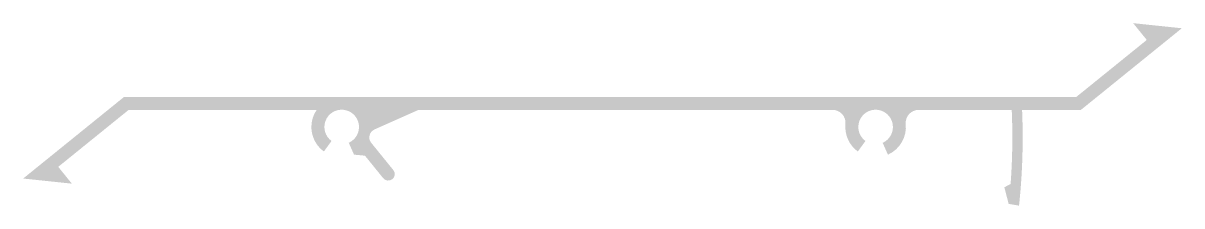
# Model space of a CAD drawing. Extents: x -4122 to 3414, y -5760 to 3840.
# Drawn here: x 3280 to 3413.8, y -3921.8 to -3900.7 of the extents above; entities that cross this region are included whole.
import ezdxf

# ---------------------------------------------------------------- set-up
doc = ezdxf.new("R2010")
doc.units = 0
doc.layers.add('HATCH', color=253, linetype='CONTINUOUS')

msp = doc.modelspace()

# ---------------------------------------------------------------- hatches: boundary and pattern name
at = {"layer": 'HATCH'}
h = msp.add_hatch(color=256, dxfattribs=at)
h.paths.add_polyline_path([(3395.03714148925, -3921.766300718853), (3393.83714148925, -3921.557873136633)], flags=0)
edge = h.paths.add_edge_path(flags=17)
edge.add_line((3393.83714148925, -3921.557873136633), (3393.337141489251, -3919.639076963402))
edge.add_line((3395.03714148925, -3921.766300718853), (3393.83714148925, -3921.557873136633))
edge.add_arc((3320.950826825983, -3913.868064131428), 74.50613505997698, 353.914762711546, 362.4469434499692)
edge.add_line((3402.190739732036, -3910.687081419113), (3395.389026095978, -3910.687081419113))
edge.add_line((3413.848486475616, -3901.247963829923), (3402.190739732036, -3910.687081419113))
edge.add_line((3408.222655986877, -3900.656329388752), (3413.848486475616, -3901.247963829923))
edge.add_line((3409.795842251741, -3902.59928717935), (3408.222655986877, -3900.656329388752))
edge.add_line((3401.65636658385, -3909.189708950682), (3409.795842251741, -3902.59928717935))
edge.add_line((3291.609003556071, -3909.189708950638), (3401.65636658385, -3909.189708950682))
edge.add_line((3279.951256812491, -3918.628826539829), (3291.609003556071, -3909.189708950638))
edge.add_line((3285.57708730123, -3919.220460981), (3279.951256812491, -3918.628826539829))
edge.add_line((3284.003901036365, -3917.277503190402), (3285.57708730123, -3919.220460981))
edge.add_line((3292.143376704256, -3910.68708141907), (3284.003901036365, -3917.277503190402))
edge.add_line((3313.874997349592, -3910.687081419077), (3292.143376704256, -3910.68708141907))
edge.add_arc((3316.761359049155, -3912.666706671319), 3.500000000001852, 145.5555319723887, 233.9966171606259)
edge.add_line((3315.585693015165, -3914.284671249585), (3314.703943489672, -3915.498144683286))
edge.add_arc((3316.761359049155, -3912.66670667132), 1.999999999999155, 293.9966171605745, 593.9966171605757)
edge.add_line((3318.184748517016, -3915.864199817956), (3317.57472445936, -3914.493845612255))
edge.add_line((3319.450124665808, -3915.987456552401), (3318.184748517016, -3915.864199817956))
edge.add_line((3321.556430784462, -3918.58884201706), (3319.450124665808, -3915.987456552401))
edge.add_arc((3322.13931812164, -3918.1168861376), 0.7500000000001728, 218.9966171606763, 308.9966171606763)
edge.add_arc((3322.13931812164, -3918.116886137599), 0.7500000000008796, 308.9966171606326, 398.9966171606326)
edge.add_line((3320.173643709739, -3914.497338637371), (3322.72220545882, -3917.644930258139))
edge.add_arc((3320.950826825975, -3913.868064131425), 0.9999999999981879, 183.6343018066529, 218.996617160719)
edge.add_arc((3320.950826825978, -3913.868064131426), 1.000000000000908, 113.9916406901145, 183.634301806617)
edge.add_line((3325.638837930249, -3910.687081419084), (3320.544223471211, -3912.954459341654))
edge.add_line((3373.485492766726, -3910.687081419102), (3325.638837930249, -3910.687081419084))
edge.add_arc((3373.485492766725, -3912.187081419102), 1.499999999999184, 354.4458405131643, 449.9999999999827)
edge.add_arc((3378.46201853868, -3912.671014514755), 3.500000000000949, 174.4458405131714, 233.9966171606335)
edge.add_line((3377.286352504691, -3914.28897909302), (3376.404602979199, -3915.502452526722))
edge.add_arc((3378.462018538681, -3912.671014514755), 2.000000000000171, 293.9966171605758, 593.9966171605804)
edge.add_line((3379.885408006543, -3915.868507661391), (3379.275383948887, -3914.49815345569))
edge.add_arc((3378.462018538678, -3912.671014514756), 3.500000000000729, 293.9966171606552, 365.5541594867915)
edge.add_arc((3383.438544310635, -3912.187081419107), 1.500000000000455, 89.99999999998263, 185.5541594867771)
edge.add_line((3394.191781550666, -3910.68708141911), (3383.438544310636, -3910.687081419106))
edge.add_arc((3320.950826825962, -3913.86806413143), 73.3100000000151, 355.7742324348586, 362.4868929720987)
edge.add_line((3393.337141489251, -3919.639076963402), (3394.061529121913, -3919.270036900249))

doc.saveas('drawing.dxf')
